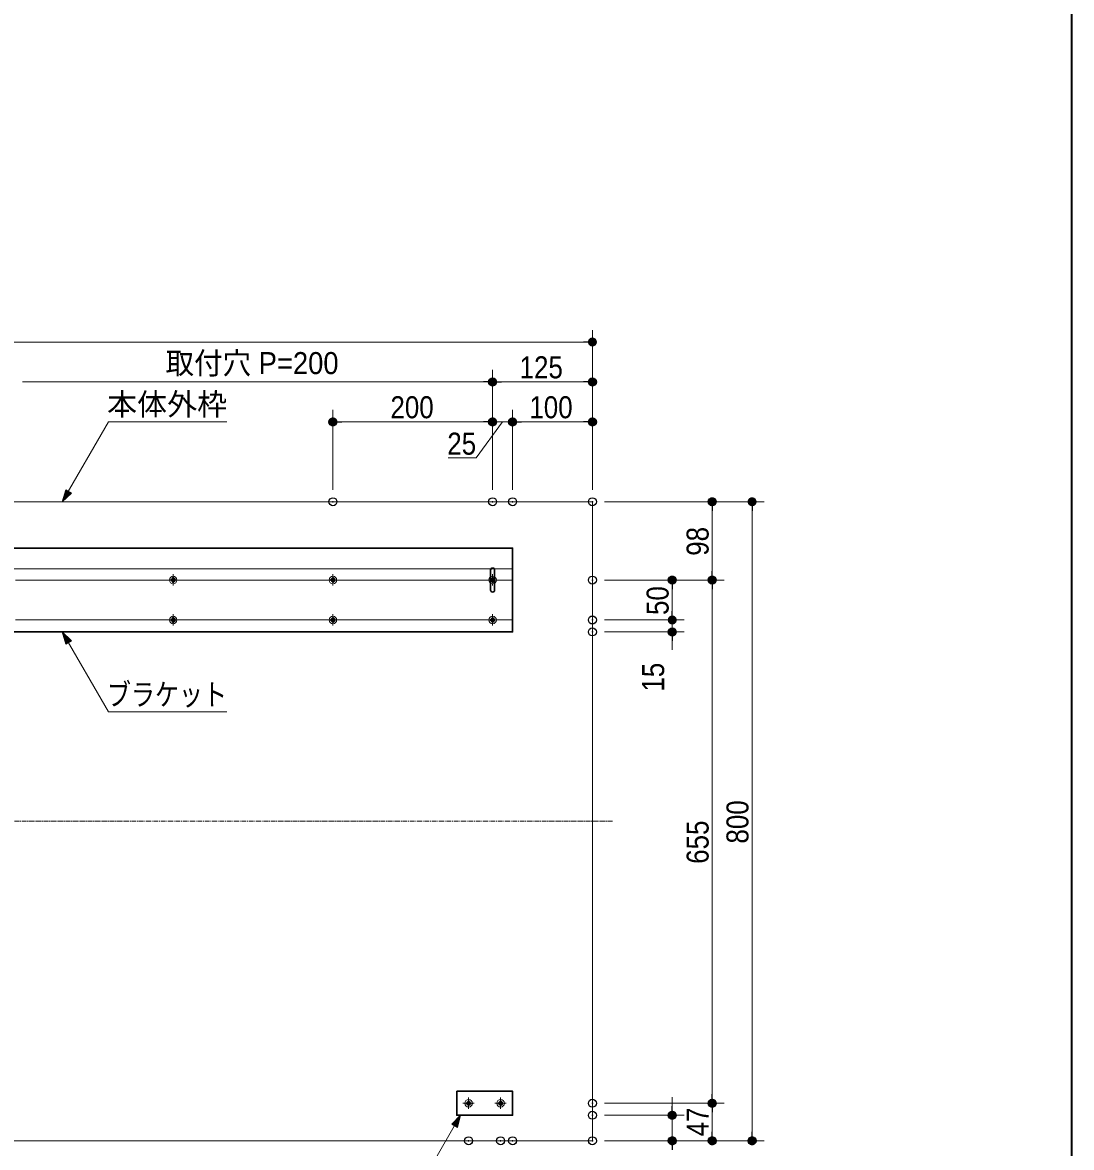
# Model space of a CAD drawing. Units: millimetres, scale not verified. Extents: x -4547 to 4547, y -2284 to 2284.
# Drawn here: x 346 to 1659, y -1408 to 0 of the extents above; entities that cross this region are included whole.
import ezdxf
from ezdxf.enums import TextEntityAlignment as Align

# ---------------------------------------------------------------- set-up
doc = ezdxf.new("R2010")
doc.units = ezdxf.units.MM
doc.header["$LTSCALE"] = 20
doc.header["$PDMODE"] = 32
doc.header["$PDSIZE"] = 10
for name, pattern in [('USER1', [0.8, 0.5, -0.3]), ('USER2', [2.91, 1.76, -0.4, 0.35, -0.4]), ('USER3', [9.172222, 5.997222, -1.058333, 1.058333, -1.058333])]:
    doc.linetypes.add(name, pattern=pattern)
for name, color, linetype, lineweight in [('0-0_1図面枠', 7, 'Continuous', 20), ('0-1_3一般', 7, 'Continuous', 15), ('0-2_2寸法-2', 7, 'Continuous', 15), ('0-3_0', 7, 'Continuous', 25), ('0-5_2寸法-1', 7, 'Continuous', 15), ('0-6_2寸法-3', 7, 'Continuous', 15)]:
    doc.layers.add(name, color=color, linetype=linetype, lineweight=lineweight)
doc.layers.add('0-4_Defpoints', color=7, linetype='Continuous')
doc.styles.add('ＭＳ Ｐゴシック', font='')
doc.styles.get('ＭＳ Ｐゴシック').set_extended_font_data('MS PGothic')

# ---------------------------------------------------------------- blocks, each defined once
blk = doc.blocks.new('グループ-49')
at = {"layer": '0-1_3一般'}
blk.add_line((16020, -13676.6), (46000, -13676.6), dxfattribs=at)
at = {"layer": '0-1_3一般', "lineweight": 30}
blk.add_lwpolyline([(16020, -13160), (46000, -13160), (46000, -15260), (16020, -15260)], close=True, dxfattribs=at)
blk = doc.blocks.new('グループ-50')
at = {"layer": '0-1_3一般'}
for p, q in [((16470, -13960), (16020, -13960)), ((16570, -13960), (20470, -13960)), ((20570, -13960), (24470, -13960)), ((24570, -13960), (28470, -13960)), ((28570, -13960), (33450, -13960)), ((37450, -13960), (33550, -13960)), ((41450, -13960), (37550, -13960)), ((45450, -13960), (41550, -13960)), ((45550, -13960), (46000, -13960)), ((16470, -14960), (16020, -14960)), ((16570, -14960), (20470, -14960)), ((20570, -14960), (24470, -14960)), ((24570, -14960), (28470, -14960)), ((28570, -14960), (33450, -14960)), ((37450, -14960), (33550, -14960)), ((41450, -14960), (37550, -14960)), ((45450, -14960), (41550, -14960)), ((45550, -14960), (46000, -14960))]:
    blk.add_line(p, q, dxfattribs=at)
blk.add_blockref('グループ-49', (0, 0), dxfattribs=at)
blk = doc.blocks.new('グループ-59')
at = {"layer": '0-1_3一般'}
for p, q in [((37486, -14900), (37514, -14900)), ((37486, -14946), (37486, -14900)), ((37514, -14946), (37514, -14900)), ((37440, -14974), (37440, -14946)), ((37440, -14946), (37486, -14946)), ((37486, -14974), (37440, -14974)), ((37486, -15020), (37486, -14974)), ((37486, -15020), (37514, -15020)), ((37514, -14946), (37560, -14946)), ((37514, -15020), (37514, -14974)), ((37560, -14974), (37514, -14974)), ((37560, -14974), (37560, -14946))]:
    blk.add_line(p, q, dxfattribs=at)
at = {"layer": '0-1_3一般', "linetype": 'USER2'}
for p, q in [((37500, -14816), (37500, -15104)), ((37356, -14960), (37644, -14960))]:
    blk.add_line(p, q, dxfattribs=at)
at = {"layer": '0-1_3一般'}
for radius in [94, 50, 40]:
    blk.add_circle((37500, -14960), radius, dxfattribs=at)
blk = doc.blocks.new('グループ-60')
at = {"layer": '0-1_3一般', "linetype": 'USER2'}
for p, q in [((37356, -13960), (37644, -13960)), ((37500, -13816), (37500, -14104))]:
    blk.add_line(p, q, dxfattribs=at)
at = {"layer": '0-1_3一般'}
for p, q in [((37440, -13974), (37440, -13946)), ((37440, -13946), (37486, -13946)), ((37486, -13974), (37440, -13974)), ((37486, -13900), (37514, -13900)), ((37486, -13946), (37486, -13900)), ((37486, -14020), (37486, -13974)), ((37486, -14020), (37514, -14020)), ((37514, -13946), (37514, -13900)), ((37514, -13946), (37560, -13946)), ((37514, -14020), (37514, -13974)), ((37560, -13974), (37514, -13974)), ((37560, -13974), (37560, -13946))]:
    blk.add_line(p, q, dxfattribs=at)
for radius in [94, 50, 40]:
    blk.add_circle((37500, -13960), radius, dxfattribs=at)
blk = doc.blocks.new('グループ-61')
at = {"layer": '0-1_3一般'}
for p, q in [((41486, -14900), (41514, -14900)), ((41486, -14946), (41486, -14900)), ((41514, -14946), (41514, -14900)), ((41440, -14974), (41440, -14946)), ((41440, -14946), (41486, -14946)), ((41486, -14974), (41440, -14974)), ((41486, -15020), (41486, -14974)), ((41486, -15020), (41514, -15020)), ((41514, -14946), (41560, -14946)), ((41514, -15020), (41514, -14974)), ((41560, -14974), (41514, -14974)), ((41560, -14974), (41560, -14946))]:
    blk.add_line(p, q, dxfattribs=at)
at = {"layer": '0-1_3一般', "linetype": 'USER2'}
for p, q in [((41500, -14816), (41500, -15104)), ((41356, -14960), (41644, -14960))]:
    blk.add_line(p, q, dxfattribs=at)
at = {"layer": '0-1_3一般'}
for radius in [94, 50, 40]:
    blk.add_circle((41500, -14960), radius, dxfattribs=at)
blk = doc.blocks.new('グループ-62')
at = {"layer": '0-1_3一般', "linetype": 'USER2'}
for p, q in [((41356, -13960), (41644, -13960)), ((41500, -13816), (41500, -14104))]:
    blk.add_line(p, q, dxfattribs=at)
at = {"layer": '0-1_3一般'}
for p, q in [((41440, -13974), (41440, -13946)), ((41440, -13946), (41486, -13946)), ((41486, -13974), (41440, -13974)), ((41486, -13900), (41514, -13900)), ((41486, -13946), (41486, -13900)), ((41486, -14020), (41486, -13974)), ((41486, -14020), (41514, -14020)), ((41514, -13946), (41514, -13900)), ((41514, -13946), (41560, -13946)), ((41514, -14020), (41514, -13974)), ((41560, -13974), (41514, -13974)), ((41560, -13974), (41560, -13946))]:
    blk.add_line(p, q, dxfattribs=at)
for radius in [94, 50, 40]:
    blk.add_circle((41500, -13960), radius, dxfattribs=at)
blk = doc.blocks.new('グループ-63')
at = {"layer": '0-1_3一般'}
for p, q in [((45486, -14900), (45514, -14900)), ((45486, -14946), (45486, -14900)), ((45514, -14946), (45514, -14900)), ((45440, -14974), (45440, -14946)), ((45440, -14946), (45486, -14946)), ((45486, -14974), (45440, -14974)), ((45486, -15020), (45486, -14974)), ((45486, -15020), (45514, -15020)), ((45514, -14946), (45560, -14946)), ((45514, -15020), (45514, -14974)), ((45560, -14974), (45514, -14974)), ((45560, -14974), (45560, -14946))]:
    blk.add_line(p, q, dxfattribs=at)
at = {"layer": '0-1_3一般', "linetype": 'USER2'}
for p, q in [((45500, -14816), (45500, -15104)), ((45356, -14960), (45644, -14960))]:
    blk.add_line(p, q, dxfattribs=at)
at = {"layer": '0-1_3一般'}
for radius in [94, 50, 40]:
    blk.add_circle((45500, -14960), radius, dxfattribs=at)
blk = doc.blocks.new('グループ-64')
at = {"layer": '0-1_3一般', "linetype": 'USER2'}
for p, q in [((45356, -13960), (45644, -13960)), ((45500, -13816), (45500, -14104))]:
    blk.add_line(p, q, dxfattribs=at)
at = {"layer": '0-1_3一般'}
for p, q in [((45440, -13974), (45440, -13946)), ((45440, -13946), (45486, -13946)), ((45486, -13974), (45440, -13974)), ((45486, -13900), (45514, -13900)), ((45486, -13946), (45486, -13900)), ((45486, -14020), (45486, -13974)), ((45486, -14020), (45514, -14020)), ((45514, -13946), (45514, -13900)), ((45514, -13946), (45560, -13946)), ((45514, -14020), (45514, -13974)), ((45560, -13974), (45514, -13974)), ((45560, -13974), (45560, -13946))]:
    blk.add_line(p, q, dxfattribs=at)
for radius in [94, 50, 40]:
    blk.add_circle((45500, -13960), radius, dxfattribs=at)
blk = doc.blocks.new('グループ-65')
at = {"layer": '0-1_3一般', "lineweight": 30}
for p, q in [((45450, -14210), (45450, -13710)), ((45550, -13710), (45550, -14210))]:
    blk.add_line(p, q, dxfattribs=at)
for centre, start, end in [((45500, -13710), 90, 180), ((45500, -13710), 0, 90), ((45500, -14210), 180, 270), ((45500, -14210), 270, 0)]:
    blk.add_arc(centre, 50, start, end, dxfattribs=at)
at = {"layer": '0-1_3一般'}
for name in ['グループ-50', 'グループ-60', 'グループ-62', 'グループ-64', 'グループ-59', 'グループ-61', 'グループ-63']:
    blk.add_blockref(name, (0, 0), dxfattribs=at)
blk = doc.blocks.new('グループ-66')
at = {"layer": '0-1_3一般'}
for p, q in [((45686, -27000), (45714, -27000)), ((45686, -27046), (45686, -27000)), ((45714, -27046), (45714, -27000)), ((45640, -27074), (45640, -27046)), ((45640, -27046), (45686, -27046)), ((45686, -27074), (45640, -27074)), ((45686, -27120), (45686, -27074)), ((45686, -27120), (45714, -27120)), ((45714, -27046), (45760, -27046)), ((45714, -27120), (45714, -27074)), ((45760, -27074), (45714, -27074)), ((45760, -27074), (45760, -27046))]:
    blk.add_line(p, q, dxfattribs=at)
at = {"layer": '0-1_3一般', "linetype": 'USER2'}
for p, q in [((45700, -26916), (45700, -27204)), ((45556, -27060), (45844, -27060))]:
    blk.add_line(p, q, dxfattribs=at)
at = {"layer": '0-1_3一般'}
for radius in [94, 50, 40]:
    blk.add_circle((45700, -27060), radius, dxfattribs=at)
blk = doc.blocks.new('グループ-67')
at = {"layer": '0-1_3一般'}
for p, q in [((44886, -27000), (44914, -27000)), ((44886, -27046), (44886, -27000)), ((44914, -27046), (44914, -27000)), ((44840, -27074), (44840, -27046)), ((44840, -27046), (44886, -27046)), ((44886, -27074), (44840, -27074)), ((44886, -27120), (44886, -27074)), ((44886, -27120), (44914, -27120)), ((44914, -27046), (44960, -27046)), ((44914, -27120), (44914, -27074)), ((44960, -27074), (44914, -27074)), ((44960, -27074), (44960, -27046))]:
    blk.add_line(p, q, dxfattribs=at)
at = {"layer": '0-1_3一般', "linetype": 'USER2'}
for p, q in [((44900, -26916), (44900, -27204)), ((44756, -27060), (45044, -27060))]:
    blk.add_line(p, q, dxfattribs=at)
at = {"layer": '0-1_3一般'}
for radius in [94, 50, 40]:
    blk.add_circle((44900, -27060), radius, dxfattribs=at)
blk = doc.blocks.new('グループ-68')
at = {"layer": '0-1_3一般', "lineweight": 30}
blk.add_lwpolyline([(44600, -26760), (46000, -26760), (46000, -27360), (44600, -27360)], close=True, dxfattribs=at)
at = {"layer": '0-1_3一般'}
for name in ['グループ-67', 'グループ-66']:
    blk.add_blockref(name, (0, 0), dxfattribs=at)
blk = doc.blocks.new('グループ-69')
at = {"layer": '0-1_3一般', "linetype": 'USER3'}
blk.add_line((48500, -20000), (13520, -20000), dxfattribs=at)
at = {"layer": '0-1_3一般', "linetype": 'USER1'}
blk.add_lwpolyline([(14020, -12000), (48000, -12000), (48000, -28000), (14020, -28000)], close=True, dxfattribs=at)
at = {"layer": '0-1_3一般'}
for name in ['グループ-65', 'グループ-68']:
    blk.add_blockref(name, (0, 0), dxfattribs=at)
blk = doc.blocks.new('_Dot')
at = {"layer": '0-3_0'}
blk.add_line((-10, 0), (-20, 0), dxfattribs=at)
for points in [[(0, 0), (-10, 0), (-9.92, 1.25)], [(0, 0), (-9.92, -1.25), (-10, 0)], [(0, 0), (-9.92, 1.25), (-9.69, 2.49)], [(0, 0), (-9.69, -2.49), (-9.92, -1.25)], [(0, 0), (-9.69, 2.49), (-9.3, 3.68)], [(0, 0), (-9.3, -3.68), (-9.69, -2.49)], [(0, 0), (-9.3, 3.68), (-8.76, 4.82)], [(0, 0), (-8.76, -4.82), (-9.3, -3.68)], [(0, 0), (-8.76, 4.82), (-8.09, 5.88)], [(0, 0), (-8.09, -5.88), (-8.76, -4.82)], [(0, 0), (-8.09, 5.88), (-7.29, 6.85)], [(0, 0), (-7.29, -6.85), (-8.09, -5.88)], [(0, 0), (-7.29, 6.85), (-6.37, 7.71)], [(0, 0), (-6.37, -7.71), (-7.29, -6.85)], [(0, 0), (-6.37, 7.71), (-5.36, 8.44)], [(0, 0), (-5.36, -8.44), (-6.37, -7.71)], [(0, 0), (-5.36, 8.44), (-4.26, 9.05)], [(0, 0), (-4.26, -9.05), (-5.36, -8.44)], [(0, 0), (-4.26, 9.05), (-3.09, 9.51)], [(0, 0), (-3.09, -9.51), (-4.26, -9.05)], [(0, 0), (-3.09, 9.51), (-1.87, 9.82)], [(0, 0), (-1.87, -9.82), (-3.09, -9.51)], [(0, 0), (-1.87, 9.82), (-0.63, 9.98)], [(0, 0), (-0.63, -9.98), (-1.87, -9.82)], [(0, 0), (-0.63, 9.98), (0.63, 9.98)], [(0, 0), (0.63, -9.98), (-0.63, -9.98)], [(0, 0), (0.63, 9.98), (1.87, 9.82)], [(0, 0), (1.87, 9.82), (3.09, 9.51)], [(0, 0), (3.09, 9.51), (4.26, 9.05)], [(0, 0), (4.26, 9.05), (5.36, 8.44)], [(0, 0), (5.36, 8.44), (6.37, 7.71)], [(0, 0), (6.37, 7.71), (7.29, 6.85)], [(0, 0), (7.29, 6.85), (8.09, 5.88)], [(0, 0), (8.09, 5.88), (8.76, 4.82)], [(0, 0), (8.76, 4.82), (9.3, 3.68)], [(0, 0), (9.3, 3.68), (9.69, 2.49)], [(0, 0), (9.69, 2.49), (9.92, 1.25)], [(0, 0), (9.92, 1.25), (10, 0)], [(0, 0), (1.87, -9.82), (0.63, -9.98)], [(0, 0), (3.09, -9.51), (1.87, -9.82)], [(0, 0), (4.26, -9.05), (3.09, -9.51)], [(0, 0), (5.36, -8.44), (4.26, -9.05)], [(0, 0), (6.37, -7.71), (5.36, -8.44)], [(0, 0), (7.29, -6.85), (6.37, -7.71)], [(0, 0), (8.09, -5.88), (7.29, -6.85)], [(0, 0), (8.76, -4.82), (8.09, -5.88)], [(0, 0), (9.3, -3.68), (8.76, -4.82)], [(0, 0), (9.69, -2.49), (9.3, -3.68)], [(0, 0), (9.92, -1.25), (9.69, -2.49)], [(0, 0), (10, 0), (9.92, -1.25)]]:
    blk.add_solid(points, dxfattribs=at)
blk = doc.blocks.new('グループ-2')
at = {"layer": '0-0_1図面枠', "lineweight": 35}
blk.add_lwpolyline([(-60000, 41550), (60000, 41550), (60000, -41550), (-60000, -41550)], close=True, dxfattribs=at)

msp = doc.modelspace()

# ---------------------------------------------------------------- linework, layer by layer
at = {"layer": '0-2_2寸法-2'}
for p, q in [((934.37, -585), (934.37, -485)), ((959.37, -585), (959.37, -485)), ((923.12, -500), (911.86, -500)), ((934.37, -500), (959.37, -500)), ((970.63, -500), (981.89, -500)), ((1159.37, -736.74), (1159.37, -725.49)), ((1074.37, -748), (1174.37, -748)), ((1159.37, -748), (1159.37, -763)), ((1074.37, -763), (1174.37, -763)), ((1159.37, -774.26), (1159.37, -785.51)), ((1159.37, -1356.74), (1159.37, -1345.49)), ((1074.37, -1368), (1174.37, -1368)), ((1159.37, -1400), (1159.37, -1368)), ((1074.37, -1400), (1174.37, -1400))]:
    msp.add_line(p, q, dxfattribs=at)
msp.add_lwpolyline([(878.52, -545), (913.68, -545), (946.87, -500)], dxfattribs=at)
at = {"layer": '0-4_Defpoints'}
for p in [(934.37, -450), (1059.37, -450), (734.37, -500), (934.37, -500), (959.37, -500), (1059.37, -500), (734.37, -600), (934.37, -600), (959.37, -600), (1059.37, -600), (1059.37, -600), (1209.37, -600), (1059.37, -698), (1159.37, -698), (1209.37, -698), (1059.37, -748), (1059.37, -763), (1159.37, -763), (1059.37, -1353), (1059.37, -1353), (1209.37, -1353), (1209.37, -1353), (1059.37, -1368), (1159.37, -1368), (904.37, -1400), (944.37, -1400), (959.37, -1400), (1059.37, -1400), (1159.37, -1400), (1209.37, -1400), (1259.37, -1400)]:
    msp.add_point(p, dxfattribs=at)
at = {"layer": '0-5_2寸法-1'}
for p, q in [((1059.37, -435), (1059.37, -385)), ((1048.12, -400), (-628.37, -400)), ((934.37, -485), (934.37, -435)), ((934.37, -485), (934.37, -435)), ((1059.37, -585), (1059.37, -435)), ((923.12, -450), (345.63, -450)), ((1048.12, -450), (945.63, -450)), ((734.37, -585), (734.37, -485)), ((934.37, -585), (934.37, -485)), ((959.37, -585), (959.37, -485)), ((1059.37, -585), (1059.37, -485)), ((923.12, -500), (745.63, -500)), ((970.63, -500), (1048.12, -500)), ((1074.37, -600), (1224.37, -600)), ((1224.37, -600), (1274.37, -600)), ((1209.37, -611.26), (1209.37, -686.74)), ((1259.37, -611.26), (1259.37, -1388.74)), ((1074.37, -698), (1174.37, -698)), ((1174.37, -698), (1224.37, -698)), ((1174.37, -698), (1224.37, -698)), ((1159.37, -736.74), (1159.37, -709.26)), ((1209.37, -709.26), (1209.37, -1341.74)), ((1074.37, -748), (1174.37, -748)), ((1074.37, -1353), (1224.37, -1353)), ((1074.37, -1353), (1224.37, -1353)), ((1209.37, -1388.74), (1209.37, -1364.26)), ((1174.37, -1400), (1224.37, -1400)), ((1224.37, -1400), (1274.37, -1400))]:
    msp.add_line(p, q, dxfattribs=at)
at = {"layer": '0-6_2寸法-3'}
for points in [[(601.42, -500), (453.26, -500), (395.52, -600)], [(601.57, -863), (453.26, -863), (395.52, -763)], [(457.59, -1500), (818.16, -1500), (894.37, -1368)]]:
    msp.add_lwpolyline(points, dxfattribs=at)
at = {"layer": '0-6_2寸法-3', "lineweight": 5}
for points in [[(406.86, -589.05), (395.52, -600), (399.87, -584.84)], [(399.87, -778.16), (395.52, -763), (406.86, -773.95)], [(883.22, -1379.15), (894.37, -1368), (890.29, -1383.23)]]:
    msp.add_lwpolyline(points, close=True, dxfattribs=at)
at = {"layer": '0-6_2寸法-3'}
for points in [[(406.86, -589.05), (399.87, -584.84), (395.52, -600)], [(399.87, -778.16), (406.86, -773.95), (395.52, -763)], [(883.22, -1379.15), (890.29, -1383.23), (894.37, -1368)]]:
    msp.add_solid(points, dxfattribs=at)

# ---------------------------------------------------------------- block references
at = {"layer": '0-0_1図面枠', "xscale": 0.05, "yscale": 0.05}
msp.add_blockref('グループ-2', (-1340.63, 0), dxfattribs=at)
at = {"layer": '0-1_3一般', "xscale": 0.05, "yscale": 0.05}
msp.add_blockref('グループ-69', (-1340.63, 0), dxfattribs=at)
at = {"layer": '0-2_2寸法-2', "xscale": 0.5627563, "yscale": 0.5627563}
msp.add_blockref('_Dot', (934.37, -500), dxfattribs=at)
for p, rotation in [((959.37, -500), 180), ((1159.37, -748), 270), ((1159.37, -763), 90), ((1159.37, -1368), 270), ((1159.37, -1400), 90)]:
    msp.add_blockref('_Dot', p, dxfattribs=dict(at, rotation=rotation))
at = {"layer": '0-5_2寸法-1', "xscale": 0.5627563, "yscale": 0.5627563}
for p in [(1059.37, -400), (934.37, -450), (1059.37, -450), (934.37, -500), (1059.37, -500)]:
    msp.add_blockref('_Dot', p, dxfattribs=at)
for p, rotation in [((934.37, -450), 180), ((734.37, -500), 180), ((959.37, -500), 180), ((1209.37, -600), 90), ((1259.37, -600), 90), ((1209.37, -698), 270), ((1159.37, -698), 90), ((1209.37, -698), 90), ((1159.37, -748), 270), ((1209.37, -1353), 270), ((1209.37, -1353), 90), ((1209.37, -1400), 270), ((1259.37, -1400), 270)]:
    msp.add_blockref('_Dot', p, dxfattribs=dict(at, rotation=rotation))

# ---------------------------------------------------------------- texts
at = {"layer": '0-2_2寸法-2', "style": 'ＭＳ Ｐゴシック', "width": 0.9}
msp.add_text('25', height=27.57, dxfattribs=at).set_placement((877.66, -549.29), align=Align.BOTTOM_LEFT)
msp.add_text('15', height=27.57, rotation=90, dxfattribs=at).set_placement((1157.52, -837.67), align=Align.BOTTOM_LEFT)
at = {"layer": '0-5_2寸法-1', "style": 'ＭＳ Ｐゴシック'}
for s, width, p in [('取付穴 P=200', 0.95, (524.73, -448.46)), ('125', 0.9, (968.21, -453.72)), ('200', 0.9, (806.42, -503.72)), ('100', 0.9, (980.42, -503.72))]:
    msp.add_text(s, height=27.57, dxfattribs=dict(at, width=width)).set_placement(p, align=Align.BOTTOM_LEFT)
at = {"layer": '0-5_2寸法-1', "style": 'ＭＳ Ｐゴシック', "width": 0.9}
for s, p in [('98', (1213.17, -667.6)), ('50', (1163.09, -741.74)), ('800', (1263.09, -1027.88)), ('655', (1213.17, -1053.24)), ('47', (1213.17, -1394.44))]:
    msp.add_text(s, height=27.57, rotation=90, dxfattribs=at).set_placement(p, align=Align.BOTTOM_LEFT)
at = {"layer": '0-6_2寸法-3', "style": 'ＭＳ Ｐゴシック'}
msp.add_text('本体外枠', height=27.57, dxfattribs=at).set_placement((451.53, -499.97), align=Align.BOTTOM_LEFT)
at = {"layer": '0-6_2寸法-3', "style": 'ＭＳ Ｐゴシック', "width": 0.8}
msp.add_text('ブラケット', height=27.57, dxfattribs=at).set_placement((451.38, -863.27), align=Align.BOTTOM_LEFT)

doc.saveas('drawing.dxf')
